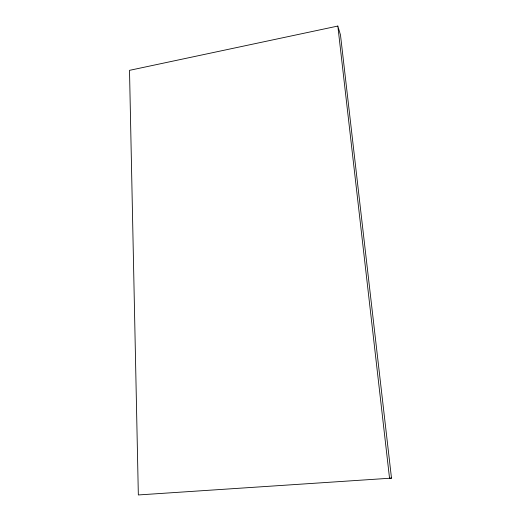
<?xml version="1.0" encoding="UTF-8"?>
<svg xmlns="http://www.w3.org/2000/svg" width="521" height="521" viewBox="0 0 521 521"><rect width="100%" height="100%" fill="white"/><g stroke="black" fill="none" stroke-linecap="round" stroke-linejoin="round"><path stroke-width="0.78" d="M337.836 26.05L129.508 70.348L138.339 494.95L391.492 478.135L340.493 35.018L337.836 26.05L389.545 478.258L391.492 478.135"/></g></svg>
